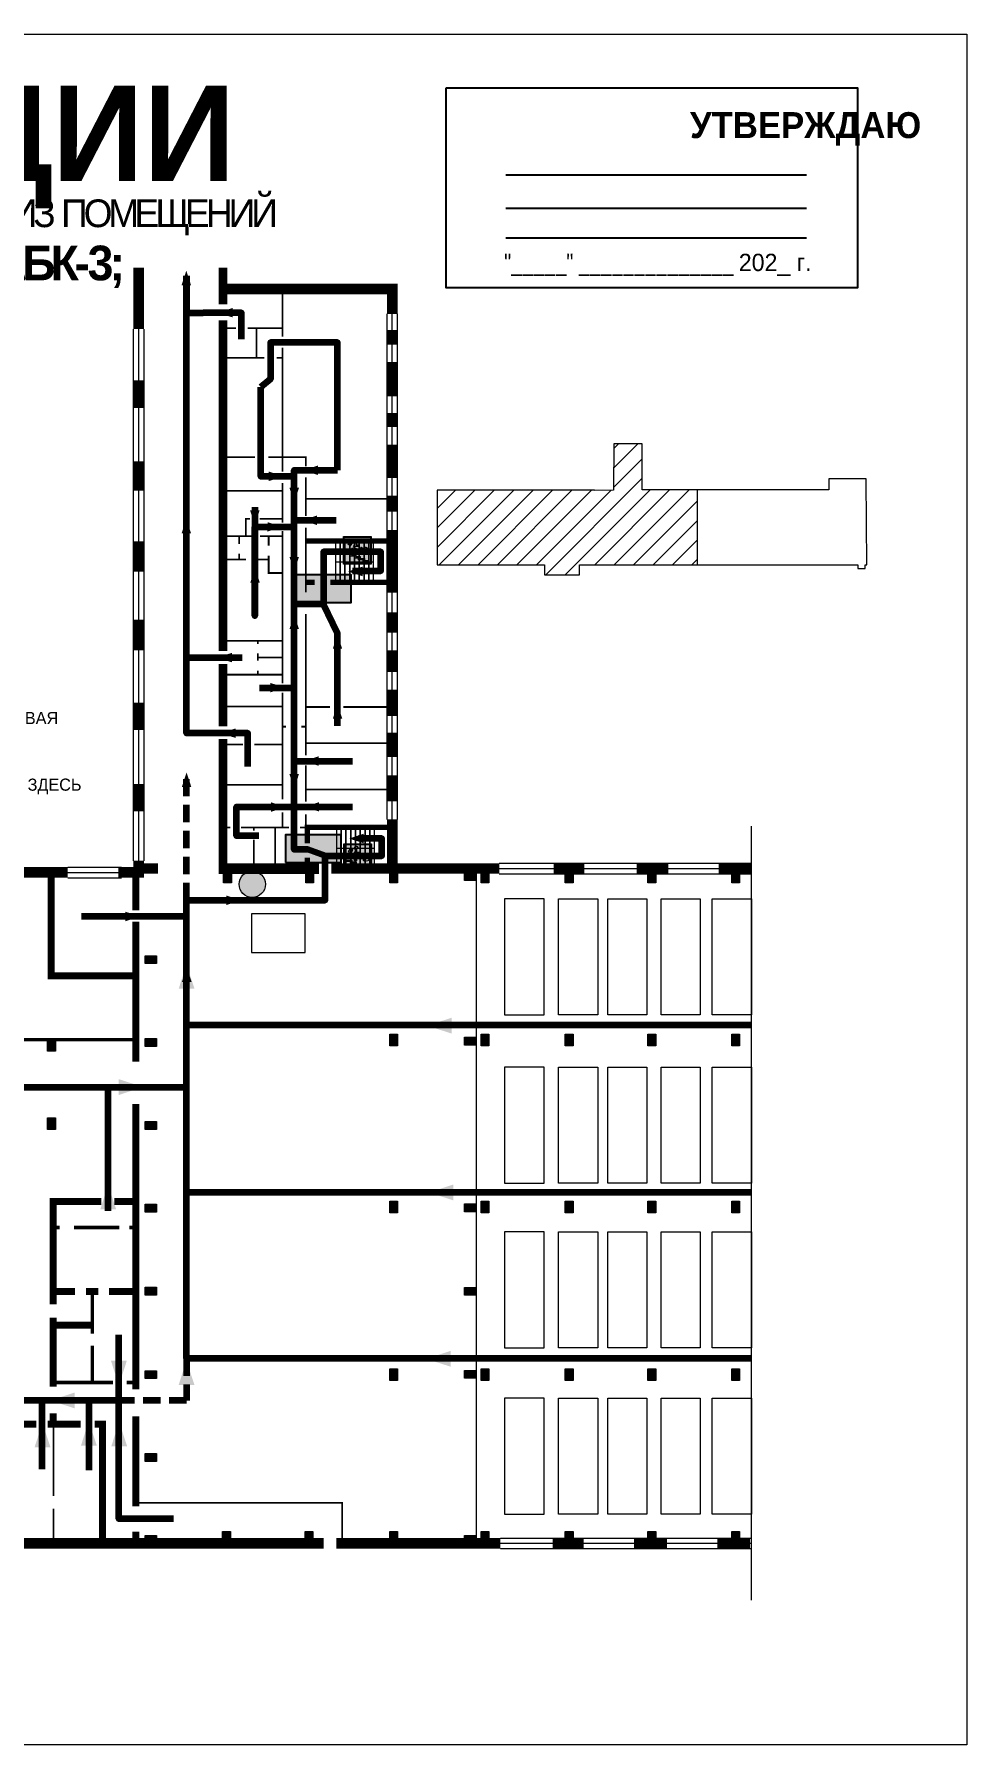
# Model space of a CAD drawing. Header units: millimetres. Extents: x 13810 to 67229, y 12374 to 21950.
# Drawn here: x 39146.8 to 39362.3, y 14154.1 to 14549.1 of the extents above; entities that cross this region are included whole.
import ezdxf

# ---------------------------------------------------------------- set-up
doc = ezdxf.new("R2010")
doc.units = ezdxf.units.MM
doc.linetypes.add('{ Wide Dash }', pattern=[12, 4, -2, 4, -2])
doc.layers.add('План_Штампы', color=7, linetype='Continuous')
doc.styles.add('обычный', font='arial.ttf')

# ---------------------------------------------------------------- blocks, each defined once
blk = doc.blocks.new('A$C7B4425F7')
at = {"true_color": 0xffffff}
blk.add_hatch(color=7, dxfattribs=at).paths.add_polyline_path([(0, 0), (-16, 0), (-16, -8), (0, -8)])
h = blk.add_hatch(color=126)
h.paths.add_polyline_path([(-0.2, -0.2), (-15.8, -0.2), (-15.8, -7.8), (-0.2, -7.8)])
h.paths.add_polyline_path([(-11.76, -2.03), (-11.76, -3.66), (-11.17, -3.66, -0.568275), (-11.17, -6.18), (-12.58, -6.18), (-12.58, -2.03)], flags=16)
h.paths.add_polyline_path([(-13.33, -4.12, -0.495768), (-13.59, -6.18), (-15.03, -6.18), (-15.03, -2.03), (-13.59, -2.03, -0.487973)], flags=16)
h.paths.add_polyline_path([(-10.25, -2.03), (-9.48, -2.03), (-9.48, -6.18), (-10.25, -6.18)], flags=16)
h.paths.add_polyline_path([(-13.84, -3.69), (-14.24, -3.69), (-14.24, -3.03), (-13.9, -3.03, -0.692621)], flags=0)
h.paths.add_polyline_path([(-9.15, -2.03), (-8.4, -2.03), (-8.04, -3.07), (-7.68, -2.03), (-6.93, -2.03), (-7.64, -4.1), (-6.93, -6.18), (-7.68, -6.18), (-8.04, -5.14), (-8.4, -6.18), (-9.15, -6.18), (-8.44, -4.1)], flags=16)
h.paths.add_polyline_path([(-11.76, -4.46), (-11.42, -4.46, -0.692621), (-11.36, -5.12), (-11.76, -5.12)], flags=0)
h.paths.add_polyline_path([(-13.9, -5.2), (-14.24, -5.2), (-14.24, -4.55), (-13.84, -4.55, -0.708038)], flags=0)
edge = h.paths.add_edge_path(flags=16)
edge.add_ellipse((-5.51, -4.08), major_axis=(0, 2.05), ratio=0.586184, start_angle=0, end_angle=360)
edge = h.paths.add_edge_path(flags=0)
edge.add_ellipse((-5.51, -4.08), major_axis=(0, 1.14), ratio=0.454828, start_angle=0, end_angle=360)
h.paths.add_polyline_path([(-4.13, -4.96, 0.377264), (-3.48, -4.52, 0.0555), (-3.16, -2.03), (-1.66, -2.03), (-1.66, -4.96), (-0.96, -4.96), (-0.96, -7.01), (-1.75, -7.01), (-1.75, -6.18), (-3.3, -6.18), (-3.3, -7.02), (-4.13, -7.02)], flags=16)
h.paths.add_polyline_path([(-2.73, -2.91), (-2.28, -2.91), (-2.28, -4.96), (-3.05, -4.96, 0.079136)], flags=0)
at = {"color": 126}
blk.add_lwpolyline([(-16, -8), (0, -8), (0, 0), (-16, 0)], close=True, dxfattribs=at)
blk = doc.blocks.new('вниз')
at = {"lineweight": 0, "true_color": 0xffffff}
h = blk.add_hatch(color=7, dxfattribs=at)
h.dxf.hatch_style = 1
h.paths.add_polyline_path([(40994.51, -4472.22), (40986.51, -4472.22), (40986.51, -4480.22), (40994.51, -4480.22)])
h.paths.add_polyline_path([(40994.31, -4472.42), (40994.31, -4480.01), (40986.71, -4480.01), (40986.71, -4472.42)], flags=16)
h.paths.add_polyline_path([(40988.43, -4473.53), (40989.43, -4473.53), (40990.19, -4473.96), (40990.19, -4474.6), (40991, -4474.6), (40991, -4475.06), (40989.73, -4475.06), (40989.73, -4474.46), (40989.3, -4475.18), (40990.17, -4475.7), (40990.17, -4477.11), (40989.63, -4477.11), (40989.63, -4476.01), (40988.94, -4475.59), (40988.94, -4476.46), (40988.94, -4476.46), (40987.47, -4476.46), (40987.26, -4476.46), (40987.26, -4475.92), (40988.4, -4475.92), (40988.4, -4475.2), (40989.1, -4473.99), (40988.66, -4473.99), (40988.24, -4474.7), (40987.86, -4474.47), (40988.41, -4473.56)], flags=0)
h.paths.add_polyline_path([(40990.55, -4473.29, -1), (40989.69, -4473.29, -1)], flags=0)
h.paths.add_polyline_path([(40988.85, -4476.89), (40988.85, -4477.43), (40990.1, -4477.43), (40990.1, -4477.99), (40991.34, -4477.99), (40991.34, -4478.54), (40992.59, -4478.54), (40992.59, -4479.09), (40993.83, -4479.09), (40993.83, -4479.52), (40992.17, -4479.52), (40992.17, -4478.97), (40990.91, -4478.97), (40990.91, -4478.41), (40989.68, -4478.41), (40989.68, -4477.86), (40988.43, -4477.86), (40988.43, -4477.31), (40987.6, -4477.31), (40987.18, -4477.31), (40987.18, -4476.89)], flags=0)
h.paths.add_polyline_path([(40991.61, -4475.33), (40993.12, -4476.2), (40992.9, -4475.27), (40993.48, -4475.6), (40993.83, -4476.88), (40992.56, -4477.22), (40991.97, -4476.88), (40992.9, -4476.61), (40991.38, -4475.74), (40991.58, -4475.39)], flags=0)
h.paths.add_polyline_path([(40990.19, -4473.96), (40989.43, -4473.53), (40988.43, -4473.53), (40988.41, -4473.56), (40987.86, -4474.47), (40988.24, -4474.7), (40988.66, -4473.99), (40989.1, -4473.99), (40988.4, -4475.2), (40988.4, -4475.92), (40987.26, -4475.92), (40987.26, -4476.46), (40987.47, -4476.46), (40988.94, -4476.46), (40988.94, -4476.27), (40988.94, -4475.59), (40989.63, -4476.01), (40989.63, -4477.11), (40990.17, -4477.11), (40990.17, -4475.7), (40989.3, -4475.18), (40989.73, -4474.46), (40989.73, -4475.06), (40991, -4475.06), (40991, -4474.6), (40990.19, -4474.6)], flags=0)
h.paths.add_polyline_path([(40990.55, -4473.29, 1), (40989.69, -4473.29, 1)], flags=0)
h.paths.add_polyline_path([(40991.61, -4475.33), (40991.58, -4475.39), (40991.38, -4475.74), (40992.9, -4476.61), (40991.97, -4476.88), (40992.56, -4477.22), (40993.83, -4476.88), (40993.48, -4475.6), (40992.9, -4475.27), (40993.12, -4476.2)], flags=0)
h.paths.add_polyline_path([(40990.1, -4477.43), (40988.85, -4477.43), (40988.85, -4476.89), (40987.18, -4476.89), (40987.18, -4477.31), (40987.6, -4477.31), (40988.43, -4477.31), (40988.43, -4477.86), (40989.68, -4477.86), (40989.68, -4478.41), (40990.91, -4478.41), (40990.91, -4478.97), (40992.17, -4478.97), (40992.17, -4479.52), (40993.83, -4479.52), (40993.83, -4479.09), (40992.59, -4479.09), (40992.59, -4478.54), (40991.34, -4478.54), (40991.34, -4477.99), (40990.1, -4477.99)], flags=0)
at = {"lineweight": 0}
h = blk.add_hatch(color=126, dxfattribs=at)
h.dxf.hatch_style = 1
h.paths.add_polyline_path([(40994.31, -4472.42), (40986.71, -4472.42), (40986.71, -4480.01), (40994.31, -4480.01)])
h.paths.add_polyline_path([(40988.43, -4473.53), (40989.43, -4473.53), (40990.19, -4473.96), (40990.19, -4474.6), (40991, -4474.6), (40991, -4475.06), (40989.73, -4475.06), (40989.73, -4474.46), (40989.3, -4475.18), (40990.17, -4475.7), (40990.17, -4477.11), (40989.63, -4477.11), (40989.63, -4476.01), (40988.94, -4475.59), (40988.94, -4476.46), (40988.94, -4476.46), (40987.47, -4476.46), (40987.26, -4476.46), (40987.26, -4475.92), (40988.4, -4475.92), (40988.4, -4475.2), (40989.1, -4473.99), (40988.66, -4473.99), (40988.24, -4474.7), (40987.86, -4474.47), (40988.41, -4473.56)], flags=16)
h.paths.add_polyline_path([(40990.55, -4473.29, -1), (40989.69, -4473.29, -1)], flags=16)
h.paths.add_polyline_path([(40988.85, -4476.89), (40988.85, -4477.43), (40990.1, -4477.43), (40990.1, -4477.99), (40991.34, -4477.99), (40991.34, -4478.54), (40992.59, -4478.54), (40992.59, -4479.09), (40993.83, -4479.09), (40993.83, -4479.52), (40992.17, -4479.52), (40992.17, -4478.97), (40990.91, -4478.97), (40990.91, -4478.41), (40989.68, -4478.41), (40989.68, -4477.86), (40988.43, -4477.86), (40988.43, -4477.31), (40987.6, -4477.31), (40987.18, -4477.31), (40987.18, -4476.89)], flags=16)
h.paths.add_polyline_path([(40991.61, -4475.33), (40993.12, -4476.2), (40992.9, -4475.27), (40993.48, -4475.6), (40993.83, -4476.88), (40992.56, -4477.22), (40991.97, -4476.88), (40992.9, -4476.61), (40991.38, -4475.74), (40991.58, -4475.39)], flags=16)
at = {"lineweight": 0, "true_color": 0xffffff}
h = blk.add_hatch(color=7, dxfattribs=at)
h.dxf.hatch_style = 1
h.paths.add_polyline_path([(40989.73, -4474.46), (40989.73, -4475.06), (40991, -4475.06), (40991, -4474.6), (40990.19, -4474.6), (40990.19, -4473.96), (40989.43, -4473.53), (40988.43, -4473.53), (40988.41, -4473.56), (40987.86, -4474.47), (40988.24, -4474.7), (40988.66, -4473.99), (40989.1, -4473.99), (40988.4, -4475.2), (40988.4, -4475.92), (40987.26, -4475.92), (40987.26, -4476.46), (40987.47, -4476.46), (40988.94, -4476.46), (40988.94, -4475.59), (40989.63, -4476.01), (40989.63, -4477.11), (40990.17, -4477.11), (40990.17, -4475.7), (40989.3, -4475.18)])
h.paths.add_polyline_path([(40989.69, -4473.29, 1), (40990.55, -4473.29, 1)])
h.paths.add_polyline_path([(40991.61, -4475.33), (40991.58, -4475.39), (40991.38, -4475.74), (40992.9, -4476.61), (40991.97, -4476.88), (40992.56, -4477.22), (40993.83, -4476.88), (40993.48, -4475.6), (40992.9, -4475.27), (40993.12, -4476.2)])
h.paths.add_polyline_path([(40990.1, -4477.43), (40988.85, -4477.43), (40988.85, -4476.89), (40987.18, -4476.89), (40987.18, -4477.31), (40987.6, -4477.31), (40988.43, -4477.31), (40988.43, -4477.86), (40989.68, -4477.86), (40989.68, -4478.41), (40990.91, -4478.41), (40990.91, -4478.97), (40992.17, -4478.97), (40992.17, -4479.52), (40993.83, -4479.52), (40993.83, -4479.09), (40992.59, -4479.09), (40992.59, -4478.54), (40991.34, -4478.54), (40991.34, -4477.99), (40990.1, -4477.99)])
at = {"color": 126, "lineweight": 0}
for points in [[(40986.51, -4472.22), (40994.51, -4472.22), (40994.51, -4480.22), (40986.51, -4480.22)], [(40986.71, -4472.42), (40994.31, -4472.42), (40994.31, -4480.01), (40986.71, -4480.01)]]:
    blk.add_lwpolyline(points, close=True, dxfattribs=at)
for points in [[(40987.6, -4477.31), (40987.18, -4477.31), (40987.18, -4476.89), (40988.85, -4476.89), (40988.85, -4477.43), (40990.1, -4477.43), (40990.1, -4477.99), (40991.34, -4477.99), (40991.34, -4478.54), (40992.59, -4478.54), (40992.59, -4479.09), (40993.83, -4479.09), (40993.83, -4479.52), (40992.17, -4479.52), (40992.17, -4478.97), (40990.91, -4478.97), (40990.91, -4478.41), (40989.68, -4478.41), (40989.68, -4477.86), (40988.43, -4477.86), (40988.43, -4477.31), (40987.6, -4477.31)], [(40987.47, -4476.46), (40987.26, -4476.46), (40987.26, -4475.92), (40988.4, -4475.92), (40988.4, -4475.2), (40989.1, -4473.99), (40988.66, -4473.99), (40988.24, -4474.7), (40987.86, -4474.47), (40988.41, -4473.56), (40988.43, -4473.53), (40989.43, -4473.53), (40990.19, -4473.96), (40990.19, -4474.6), (40991, -4474.6), (40991, -4475.06), (40989.73, -4475.06), (40989.73, -4474.46), (40989.3, -4475.18), (40990.17, -4475.7), (40990.17, -4477.11), (40989.63, -4477.11), (40989.63, -4476.01), (40988.94, -4475.59), (40988.94, -4476.46)], [(40987.47, -4476.46), (40988.94, -4476.46), (40988.94, -4476.27)], [(40991.58, -4475.39), (40991.38, -4475.74), (40992.9, -4476.61), (40991.97, -4476.88), (40992.56, -4477.22), (40993.83, -4476.88), (40993.48, -4475.6), (40992.9, -4475.27), (40993.12, -4476.2), (40991.61, -4475.33), (40991.58, -4475.39)]]:
    blk.add_lwpolyline(points, dxfattribs=at)
blk.add_circle((40990.12, -4473.29), 0.432, dxfattribs=at)
blk = doc.blocks.new('A$C7B8C2D5B')
at = {"lineweight": 0}
h = blk.add_hatch(color=5, dxfattribs=at)
h.dxf.hatch_style = 1
h.paths.add_polyline_path([(1.4, -3.02, 1), (-2.11, -3.02, 1)])
at = {"color": 5, "lineweight": 0}
blk.add_circle((-0.36, -3.02), 1.75, dxfattribs=at)

msp = doc.modelspace()

# ---------------------------------------------------------------- hatches: boundary and pattern name
at = {"lineweight": 0, "true_color": 0x000000}
h = msp.add_hatch(dxfattribs=at)
h.set_pattern_fill('ANSI31', color=18)
h.set_pattern_definition([(45, (26296.726, 3382.2076), (-2.24506403, 2.24506403), [])])
h.paths.add_polyline_path([(39299.95, 14443.83), (39287.29, 14443.83), (39287.29, 14454.47), (39283.39, 14454.47), (39280.74, 14454.47), (39280.67, 14443.73), (39276.26, 14443.69), (39276.21, 14443.73), (39268.57, 14443.73), (39239.9, 14443.73), (39239.9, 14426.53), (39264.7, 14426.53), (39264.7, 14424.23), (39272.75, 14424.23), (39272.75, 14426.53), (39299.95, 14426.53)])
at = {"lineweight": 0}
h = msp.add_hatch(color=256, dxfattribs=at)
h.dxf.hatch_style = 1
h.paths.add_polyline_path([(39190.54, 14353.08), (39192.36, 14353.08), (39192.36, 14355.76), (39190.54, 14355.76)])
h = msp.add_hatch(color=256, dxfattribs=at)
h.dxf.hatch_style = 1
h.paths.add_polyline_path([(39209.54, 14353.08), (39211.36, 14353.08), (39211.36, 14355.76), (39209.54, 14355.76)])
h = msp.add_hatch(color=256, dxfattribs=at)
h.dxf.hatch_style = 1
h.paths.add_polyline_path([(39228.95, 14353.08), (39230.77, 14353.08), (39230.77, 14355.76), (39228.95, 14355.76)])
h = msp.add_hatch(color=256, dxfattribs=at)
h.dxf.hatch_style = 1
h.paths.add_polyline_path([(39246.2, 14355.46), (39246.2, 14353.64), (39248.87, 14353.64), (39248.87, 14355.46)])
h = msp.add_hatch(color=256, dxfattribs=at)
h.dxf.hatch_style = 1
h.paths.add_polyline_path([(39250.03, 14353.08), (39251.85, 14353.08), (39251.85, 14355.76), (39250.03, 14355.76)])
h = msp.add_hatch(color=256, dxfattribs=at)
h.dxf.hatch_style = 1
h.paths.add_polyline_path([(39269.47, 14353.08), (39271.29, 14353.08), (39271.29, 14355.76), (39269.47, 14355.76)])
h = msp.add_hatch(color=256, dxfattribs=at)
h.dxf.hatch_style = 1
h.paths.add_polyline_path([(39288.58, 14353.08), (39290.4, 14353.08), (39290.4, 14355.76), (39288.58, 14355.76)])
h = msp.add_hatch(color=256, dxfattribs=at)
h.dxf.hatch_style = 1
h.paths.add_polyline_path([(39307.94, 14353.08), (39309.76, 14353.08), (39309.76, 14355.76), (39307.94, 14355.76)])
h = msp.add_hatch(color=256, dxfattribs=at)
h.dxf.hatch_style = 1
h.paths.add_polyline_path([(39172.42, 14336.26), (39172.42, 14334.44), (39175.09, 14334.44), (39175.09, 14336.26)])
h = msp.add_hatch(color=256, dxfattribs=at)
h.dxf.hatch_style = 1
h.paths.add_polyline_path([(39149.86, 14314.22), (39151.68, 14314.22), (39151.68, 14316.9), (39149.86, 14316.9)])
h = msp.add_hatch(color=256, dxfattribs=at)
h.dxf.hatch_style = 1
h.paths.add_polyline_path([(39172.42, 14317.11), (39172.42, 14315.29), (39175.09, 14315.29), (39175.09, 14317.11)])
h = msp.add_hatch(color=256, dxfattribs=at)
h.dxf.hatch_style = 1
h.paths.add_polyline_path([(39172.42, 14317.11), (39172.42, 14315.29), (39175.09, 14315.29), (39175.09, 14317.11)])
h = msp.add_hatch(color=256, dxfattribs=at)
h.dxf.hatch_style = 1
h.paths.add_polyline_path([(39228.95, 14315.47), (39230.77, 14315.47), (39230.77, 14318.15), (39228.95, 14318.15)])
h = msp.add_hatch(color=256, dxfattribs=at)
h.dxf.hatch_style = 1
h.paths.add_polyline_path([(39246.2, 14317.42), (39246.2, 14315.6), (39248.87, 14315.6), (39248.87, 14317.42)])
h = msp.add_hatch(color=256, dxfattribs=at)
h.dxf.hatch_style = 1
h.paths.add_polyline_path([(39250.03, 14315.47), (39251.85, 14315.47), (39251.85, 14318.15), (39250.03, 14318.15)])
h = msp.add_hatch(color=256, dxfattribs=at)
h.dxf.hatch_style = 1
h.paths.add_polyline_path([(39269.47, 14315.48), (39271.29, 14315.48), (39271.29, 14318.15), (39269.47, 14318.15)])
h = msp.add_hatch(color=256, dxfattribs=at)
h.dxf.hatch_style = 1
h.paths.add_polyline_path([(39288.58, 14315.48), (39290.4, 14315.48), (39290.4, 14318.15), (39288.58, 14318.15)])
h = msp.add_hatch(color=256, dxfattribs=at)
h.dxf.hatch_style = 1
h.paths.add_polyline_path([(39307.94, 14315.48), (39309.76, 14315.48), (39309.76, 14318.15), (39307.94, 14318.15)])
h = msp.add_hatch(color=256, dxfattribs=at)
h.dxf.hatch_style = 1
h.paths.add_polyline_path([(39149.86, 14296.15), (39151.68, 14296.15), (39151.68, 14298.82), (39149.86, 14298.82)])
h = msp.add_hatch(color=256, dxfattribs=at)
h.dxf.hatch_style = 1
h.paths.add_polyline_path([(39172.42, 14297.95), (39172.42, 14296.13), (39175.09, 14296.13), (39175.09, 14297.95)])
h = msp.add_hatch(color=256, dxfattribs=at)
h.dxf.hatch_style = 1
h.paths.add_polyline_path([(39228.95, 14276.92), (39230.77, 14276.92), (39230.77, 14279.6), (39228.95, 14279.6)])
h = msp.add_hatch(color=256, dxfattribs=at)
h.dxf.hatch_style = 1
h.paths.add_polyline_path([(39250.03, 14276.92), (39251.85, 14276.92), (39251.85, 14279.6), (39250.03, 14279.6)])
h = msp.add_hatch(color=256, dxfattribs=at)
h.dxf.hatch_style = 1
h.paths.add_polyline_path([(39269.47, 14276.92), (39271.29, 14276.92), (39271.29, 14279.6), (39269.47, 14279.6)])
h = msp.add_hatch(color=256, dxfattribs=at)
h.dxf.hatch_style = 1
h.paths.add_polyline_path([(39288.58, 14276.92), (39290.4, 14276.92), (39290.4, 14279.6), (39288.58, 14279.6)])
h = msp.add_hatch(color=256, dxfattribs=at)
h.dxf.hatch_style = 1
h.paths.add_polyline_path([(39307.94, 14276.92), (39309.76, 14276.92), (39309.76, 14279.6), (39307.94, 14279.6)])
h = msp.add_hatch(color=256, dxfattribs=at)
h.dxf.hatch_style = 1
h.paths.add_polyline_path([(39172.42, 14278.87), (39172.42, 14277.05), (39175.09, 14277.05), (39175.09, 14278.87)])
h = msp.add_hatch(color=256, dxfattribs=at)
h.dxf.hatch_style = 1
h.paths.add_polyline_path([(39246.2, 14278.96), (39246.2, 14277.14), (39248.87, 14277.14), (39248.87, 14278.96)])
h = msp.add_hatch(color=256, dxfattribs=at)
h.dxf.hatch_style = 1
h.paths.add_polyline_path([(39172.42, 14259.71), (39172.42, 14257.89), (39175.09, 14257.89), (39175.09, 14259.71)])
h = msp.add_hatch(color=256, dxfattribs=at)
h.dxf.hatch_style = 1
h.paths.add_polyline_path([(39246.2, 14259.67), (39246.2, 14257.85), (39248.87, 14257.85), (39248.87, 14259.67)])
h = msp.add_hatch(color=256, dxfattribs=at)
h.dxf.hatch_style = 1
h.paths.add_polyline_path([(39172.42, 14240.43), (39172.42, 14238.61), (39175.09, 14238.61), (39175.09, 14240.43)])
h = msp.add_hatch(color=256, dxfattribs=at)
h.dxf.hatch_style = 1
h.paths.add_polyline_path([(39228.95, 14238.16), (39230.77, 14238.16), (39230.77, 14240.83), (39228.95, 14240.83)])
h = msp.add_hatch(color=256, dxfattribs=at)
h.dxf.hatch_style = 1
h.paths.add_polyline_path([(39246.2, 14240.52), (39246.2, 14238.7), (39248.87, 14238.7), (39248.87, 14240.52)])
h = msp.add_hatch(color=256, dxfattribs=at)
h.dxf.hatch_style = 1
h.paths.add_polyline_path([(39250.03, 14238.16), (39251.85, 14238.16), (39251.85, 14240.83), (39250.03, 14240.83)])
h = msp.add_hatch(color=256, dxfattribs=at)
h.dxf.hatch_style = 1
h.paths.add_polyline_path([(39269.47, 14238.16), (39271.29, 14238.16), (39271.29, 14240.84), (39269.47, 14240.84)])
h = msp.add_hatch(color=256, dxfattribs=at)
h.dxf.hatch_style = 1
h.paths.add_polyline_path([(39288.58, 14238.16), (39290.4, 14238.16), (39290.4, 14240.84), (39288.58, 14240.84)])
h = msp.add_hatch(color=256, dxfattribs=at)
h.dxf.hatch_style = 1
h.paths.add_polyline_path([(39307.94, 14238.16), (39309.76, 14238.16), (39309.76, 14240.84), (39307.94, 14240.84)])
h = msp.add_hatch(color=256, dxfattribs=at)
h.dxf.hatch_style = 1
h.paths.add_polyline_path([(39172.42, 14221.28), (39172.42, 14219.46), (39175.09, 14219.46), (39175.09, 14221.28)])
h = msp.add_hatch(color=256, dxfattribs=at)
h.dxf.hatch_style = 1
h.paths.add_polyline_path([(39172.42, 14202.41), (39172.42, 14200.59), (39175.09, 14200.59), (39175.09, 14202.41)])
h = msp.add_hatch(color=256, dxfattribs=at)
h.dxf.hatch_style = 1
h.paths.add_polyline_path([(39190.33, 14200.59), (39192.15, 14200.59), (39192.15, 14203.27), (39190.33, 14203.27)])
h = msp.add_hatch(color=256, dxfattribs=at)
h.dxf.hatch_style = 1
h.paths.add_polyline_path([(39209.37, 14200.59), (39211.19, 14200.59), (39211.19, 14203.27), (39209.37, 14203.27)])
h = msp.add_hatch(color=256, dxfattribs=at)
h.dxf.hatch_style = 1
h.paths.add_polyline_path([(39228.95, 14200.59), (39230.77, 14200.59), (39230.77, 14203.27), (39228.95, 14203.27)])
h = msp.add_hatch(color=256, dxfattribs=at)
h.dxf.hatch_style = 1
h.paths.add_polyline_path([(39246.2, 14202.41), (39246.2, 14200.59), (39248.87, 14200.59), (39248.87, 14202.41)])
h = msp.add_hatch(color=256, dxfattribs=at)
h.dxf.hatch_style = 1
h.paths.add_polyline_path([(39250.03, 14200.59), (39251.85, 14200.59), (39251.85, 14203.27), (39250.03, 14203.27)])
h = msp.add_hatch(color=256, dxfattribs=at)
h.dxf.hatch_style = 1
h.paths.add_polyline_path([(39269.47, 14200.59), (39271.29, 14200.59), (39271.29, 14203.27), (39269.47, 14203.27)])
h = msp.add_hatch(color=256, dxfattribs=at)
h.dxf.hatch_style = 1
h.paths.add_polyline_path([(39288.58, 14200.59), (39290.4, 14200.59), (39290.4, 14203.27), (39288.58, 14203.27)])
h = msp.add_hatch(color=256, dxfattribs=at)
h.dxf.hatch_style = 1
h.paths.add_polyline_path([(39307.94, 14200.59), (39309.76, 14200.59), (39309.76, 14203.27), (39307.94, 14203.27)])

# ---------------------------------------------------------------- linework, layer by layer
at = {"color": 126, "lineweight": 0, "true_color": 0x008754}
msp.add_lwpolyline([(38762.27, 14549.05), (39362.27, 14549.05), (39362.27, 14154.05), (38762.27, 14154.05)], close=True, dxfattribs=at)
msp.add_lwpolyline([(38762.27, 14549.05), (39362.27, 14549.05), (39362.27, 14154.05), (38762.27, 14154.05)], close=True, dxfattribs=at)
msp.add_lwpolyline([(38762.27, 14549.05), (39362.27, 14549.05), (39362.27, 14154.05), (38762.27, 14154.05)], close=True, dxfattribs=at)
msp.add_lwpolyline([(38762.27, 14549.05), (39362.27, 14549.05), (39362.27, 14154.05), (38762.27, 14154.05)], close=True, dxfattribs=at)
msp.add_lwpolyline([(39241.98, 14536.66), (39336.99, 14536.66), (39336.99, 14490.46), (39241.98, 14490.46)], close=True)
for points in [[(39255.73, 14516.61), (39325.26, 14516.61)], [(39255.73, 14508.85), (39325.26, 14508.85)], [(39255.73, 14502.06), (39325.26, 14502.06)]]:
    msp.add_lwpolyline(points)
at = {"lineweight": 0}
for points, const_width in [([(39170.95, 14480.97), (39170.95, 14495.15)], 2.43), ([(39190.41, 14495.15), (39190.41, 14486.65)], 2.02), ([(39229.53, 14484.47), (39229.53, 14490.23), (39190.41, 14490.23)], 2.43), ([(39204.15, 14479.19), (39204.15, 14490.23)], 0.405), ([(39190.41, 14482.95), (39190.41, 14406.65)], 2.02), ([(39193.41, 14481.2), (39190.41, 14481.2)], 0.405), ([(39196.13, 14481.2), (39204.15, 14481.2)], 0.405), ([(39198.14, 14474.34), (39198.14, 14481.2)], 0.405), ([(39229.53, 14477.34), (39229.53, 14480.78)], 2.43), ([(39204.15, 14448.05), (39204.15, 14476.7)], 0.405), ([(39199.97, 14474.34), (39190.41, 14474.34)], 0.405), ([(39204.15, 14474.34), (39202.81, 14474.34)], 0.405), ([(39229.53, 14465.4), (39229.53, 14473.39)], 2.43), ([(39170.95, 14462.71), (39170.95, 14469.15)], 2.43), ([(39229.53, 14458.36), (39229.53, 14461.62)], 2.43), ([(39229.53, 14446.55), (39229.53, 14454.29)], 2.43), ([(39170.95, 14443.63), (39170.95, 14450.42)], 2.43), ([(39197.78, 14451.36), (39190.41, 14451.36)], 0.405), ([(39209.56, 14449.29), (39209.56, 14451.36), (39200.92, 14451.36)], 0.405), ([(39204.15, 14436.26), (39204.15, 14445.43)], 0.405), ([(39209.56, 14437.82), (39209.56, 14446.75)], 0.405), ([(39204.15, 14443.59), (39190.41, 14443.59)], 0.405), ([(39209.56, 14441.78), (39229.53, 14441.78)], 0.405), ([(39229.53, 14438.82), (39229.53, 14442.52)], 2.43), ([(39195.71, 14433.13), (39195.71, 14437.15), (39196.66, 14437.15)], 0.405), ([(39198.85, 14437.15), (39204.15, 14437.15)], 0.405), ([(39196.96, 14433.13), (39190.41, 14433.13)], 0.405), ([(39194.18, 14431.36), (39194.18, 14433.13)], 0.405), ([(39198.97, 14433.13), (39204.15, 14433.13)], 0.405), ([(39200.97, 14430.94), (39200.97, 14433.13)], 0.405), ([(39204.15, 14399.16), (39204.15, 14434.35)], 0.405), ([(39209.56, 14420.18), (39209.56, 14435.14)], 0.405), ([(39229.53, 14420.06), (39229.53, 14434.58)], 2.43), ([(39170.95, 14424.96), (39170.95, 14431.92)], 2.43), ([(39209.56, 14432.06), (39229.53, 14432.06)], 1.22), ([(39195.71, 14427.74), (39190.41, 14427.74)], 0.405), ([(39194.18, 14427.74), (39194.18, 14429.11)], 0.405), ([(39200.97, 14427.74), (39198.31, 14427.74)], 0.405), ([(39204.15, 14424.64), (39200.97, 14424.64), (39200.97, 14428.68)], 0.405), ([(39209.56, 14422.49), (39211.63, 14422.49)], 1.22), ([(39215.24, 14422.49), (39229.53, 14422.49)], 1.22), ([(39170.95, 14406.79), (39170.95, 14413.83)], 2.43), ([(39209.56, 14382.57), (39209.56, 14415.16)], 0.405), ([(39229.53, 14410.83), (39229.53, 14415.55)], 2.43), ([(39190.41, 14408.97), (39204.15, 14408.97)], 0.405), ([(39198.49, 14408.97), (39198.49, 14408.26)], 0.405), ([(39198.49, 14406.08), (39198.49, 14404.36)], 0.405), ([(39229.53, 14401.8), (39229.53, 14406.79)], 2.43), ([(39190.41, 14403.59), (39190.41, 14389.24)], 2.02), ([(39198.49, 14405.13), (39204.15, 14405.13)], 0.405), ([(39198.49, 14402.12), (39198.49, 14401.17)], 0.405), ([(39204.15, 14401.17), (39190.41, 14401.17)], 0.405), ([(39229.53, 14391.58), (39229.53, 14397.68)], 2.43), ([(39170.95, 14388.4), (39170.95, 14394.67)], 2.43), ([(39204.15, 14393.82), (39190.41, 14393.82)], 0.405), ([(39204.15, 14372.34), (39204.15, 14397.03)], 0.405), ([(39209.56, 14393.7), (39215.11, 14393.7)], 0.405), ([(39218.18, 14393.7), (39229.53, 14393.7)], 0.405), ([(39212.62, 14356.15), (39190.41, 14356.15), (39190.41, 14386.33)], 2.02), ([(39204.15, 14389.16), (39204.94, 14389.16)], 0.405), ([(39208.54, 14389.16), (39209.56, 14389.16)], 0.405), ([(39229.53, 14382.17), (39229.53, 14387.76)], 2.43), ([(39195.06, 14385.02), (39190.41, 14385.02)], 0.405), ([(39204.15, 14385.02), (39197.66, 14385.02)], 0.405), ([(39209.56, 14385.37), (39229.53, 14385.37)], 0.405), ([(39209.56, 14371.81), (39209.56, 14380.25)], 0.405), ([(39229.53, 14371.95), (39229.53, 14377.88)], 2.43), ([(39170.95, 14369.59), (39170.95, 14375.93)], 2.43), ([(39204.15, 14375.72), (39190.41, 14375.72)], 0.405), ([(39209.56, 14374.64), (39229.53, 14374.64)], 0.405), ([(39204.15, 14365.85), (39204.15, 14369.37)], 0.405), ([(39208.17, 14365.85), (39209.56, 14365.85), (39209.56, 14368.92)], 0.405), ([(39209.87, 14362.21), (39209.87, 14365.91), (39229.53, 14365.91)], 1.22), ([(39229.53, 14367.74), (39229.53, 14356.39)], 2.43), ([(39192.12, 14365.85), (39190.41, 14365.85)], 0.405), ([(39205.63, 14365.85), (39194.6, 14365.85)], 0.405), ([(39197.55, 14365.85), (39197.55, 14365.17)], 0.405), ([(39197.55, 14363.1), (39197.55, 14356.15)], 0.405), ([(39202.45, 14365.85), (39202.45, 14356.15)], 0.405), ([(39166.23, 14355.5), (39170.95, 14355.5), (39170.95, 14358.18)], 2.43), ([(39209.87, 14356.15), (39209.87, 14358.91)], 1.22), ([(38975.37, 14355.5), (39154.56, 14355.5)], 2.43), ([(39170.31, 14331.63), (39150.74, 14331.63), (39150.74, 14355.5)], 1.62), ([(39170.31, 14346.73), (39170.31, 14355.5)], 1.62), ([(39170.95, 14356.39), (39175.41, 14356.39)], 2.43), ([(39212.62, 14356.39), (39190.41, 14356.39)], 2.43), ([(39215.45, 14356.39), (39254.26, 14356.39)], 2.43), ([(39266.78, 14356.39), (39273.89, 14356.39)], 2.43), ([(39285.98, 14356.39), (39293.27, 14356.39)], 2.43), ([(39304.93, 14356.39), (39312.48, 14356.39)], 2.43), ([(39170.31, 14344.12), (39170.31, 14311.82)], 1.62), ([(39170.31, 14316.86), (38946.21, 14316.86)], 0.81), ([(39170.31, 14302.03), (39170.31, 14236.15)], 1.62), ([(39151.16, 14255.74), (39151.16, 14279.51), (39162.33, 14279.51)], 1.62), ([(39165.34, 14279.51), (39170.31, 14279.51)], 1.62), ([(39152.65, 14273.49), (39151.16, 14273.49)], 0.81), ([(39166.44, 14273.49), (39155.96, 14273.49)], 0.81), ([(39170.31, 14273.49), (39168.76, 14273.49)], 0.81), ([(39156.19, 14258.69), (39151.16, 14258.69)], 1.62), ([(39161.58, 14258.69), (39158.8, 14258.69)], 1.62), ([(39160.24, 14249.02), (39160.24, 14258.69)], 0.81), ([(39164.07, 14258.69), (39170.31, 14258.69)], 1.62), ([(39151.16, 14236.76), (39151.16, 14252.68)], 1.62), ([(39151.16, 14250.93), (39160.24, 14250.93)], 1.62), ([(39160.24, 14246.24), (39160.24, 14237.71)], 0.81), ([(39165.04, 14237.71), (39151.16, 14237.71)], 0.81), ([(39168.17, 14237.71), (39170.31, 14237.71)], 0.81), ([(39147.26, 14228.06), (39131.81, 14228.06), (39131.81, 14200.59)], 1.62), ([(39157.53, 14228.06), (39149.94, 14228.06)], 1.62), ([(39151.16, 14230.58), (39151.16, 14228.06)], 1.62), ([(39151.24, 14228.06), (39151.24, 14211.51)], 0.405), ([(39162.61, 14200.59), (39162.61, 14228.06), (39160.76, 14228.06)], 1.62), ([(39170.31, 14229.92), (39170.31, 14209.1)], 1.62), ([(39151.24, 14208.56), (39151.24, 14200.59)], 0.405), ([(39217.93, 14200.59), (39217.93, 14209.93), (39170.31, 14209.93)], 0.405), ([(38948.68, 14200.59), (39213.68, 14200.59)], 2.43), ([(39170.31, 14203.28), (39170.31, 14200.59)], 1.62), ([(39216.6, 14200.59), (39254.53, 14200.59)], 2.43), ([(39266.59, 14200.59), (39273.78, 14200.59)], 2.43), ([(39285.39, 14200.59), (39293, 14200.59)], 2.43), ([(39304.61, 14200.59), (39312.21, 14200.59)], 2.43)]:
    msp.add_lwpolyline(points, dxfattribs=dict(at, const_width=const_width))
at = {"color": 126, "lineweight": 100, "true_color": 0x008754}
for points in [[(39181.99, 14493.24), (39181.99, 14484.74), (39185.87, 14484.74)], [(39196.19, 14379.99), (39196.19, 14387.64), (39181.99, 14387.64), (39181.99, 14493.24)], [(39194.71, 14478.66), (39194.71, 14484.74), (39185.87, 14484.74)], [(39216.88, 14468.17), (39216.88, 14477.87), (39201.4, 14477.87), (39201.4, 14469.37), (39199.14, 14467.57)], [(39214.02, 14359.35), (39210, 14360.8), (39206.87, 14360.8), (39206.87, 14446.96), (39199.14, 14446.96), (39199.14, 14467.57)], [(39216.88, 14448.36), (39216.88, 14468.17)], [(39206.87, 14446.96), (39206.87, 14448.36), (39216.88, 14448.36)], [(39197.8, 14439.81), (39197.8, 14414.76), (39197.8, 14435.28), (39206.87, 14435.28)], [(39206.87, 14436.82), (39216.54, 14436.82)], [(39220.3, 14425.13), (39226.88, 14425.13), (39226.88, 14429.56), (39213.63, 14429.56), (39213.63, 14417.44), (39206.87, 14417.44)], [(39216.87, 14389.36), (39216.87, 14410.78), (39213.63, 14417.44)], [(39181.99, 14405.08), (39181.99, 14412.84)], [(39194.84, 14405.08), (39181.99, 14405.08)], [(39198.83, 14398.13), (39206.87, 14398.13)], [(39206.87, 14381.19), (39220.37, 14381.19)], [(39198.67, 14363.97), (39193.54, 14363.97), (39193.54, 14370.63), (39206.87, 14370.63)], [(39206.87, 14370.63), (39220.37, 14370.63)], [(39181.99, 14349.09), (39214.02, 14349.09), (39214.02, 14359.35), (39227.12, 14359.35), (39227.12, 14363.33), (39221.72, 14363.33)], [(39127.68, 14305.93), (39181.99, 14305.93), (39181.99, 14349.09)], [(39181.99, 14345.34), (39157.76, 14345.34)], [(39312.49, 14320.24), (39181.99, 14320.24)], [(39163.86, 14277.37), (39163.86, 14305.93), (39163.86, 14305.93)], [(39312.49, 14281.6), (39181.99, 14281.6), (39181.99, 14305.93)], [(39312.48, 14243.26), (39181.99, 14243.26), (39181.99, 14281.6)], [(39179.01, 14206.25), (39166.38, 14206.25), (39166.38, 14233.55), (39166.38, 14248.71)], [(39166.38, 14233.55), (39127.68, 14233.55)], [(39148.55, 14233.55), (39148.55, 14217.71)], [(39159.4, 14233.55), (39159.4, 14217.46)]]:
    msp.add_lwpolyline(points, dxfattribs=at)
at = {"lineweight": 0}
for points in [[(39169.73, 14358.18), (39169.73, 14480.97)], [(39170.95, 14358.18), (39170.95, 14480.97)], [(39172.17, 14358.18), (39172.17, 14480.97)], [(39228.32, 14367.74), (39228.32, 14484.47)], [(39229.53, 14367.74), (39229.53, 14484.47)], [(39230.75, 14367.74), (39230.75, 14484.47)], [(39299.95, 14443.83), (39299.95, 14426.53)], [(39216.39, 14431.95), (39216.39, 14422.49)], [(39217.49, 14422.49), (39217.49, 14431.95)], [(39217.49, 14431.95), (39217.49, 14422.49)], [(39218.6, 14422.49), (39218.6, 14431.95)], [(39218.6, 14431.95), (39218.6, 14422.49)], [(39219.7, 14422.49), (39219.7, 14431.95)], [(39219.7, 14431.95), (39219.7, 14422.49)], [(39220.8, 14422.49), (39220.8, 14431.95)], [(39220.8, 14431.95), (39220.8, 14422.49)], [(39221.91, 14422.49), (39221.91, 14431.95)], [(39221.91, 14431.95), (39221.91, 14422.49)], [(39223.01, 14422.49), (39223.01, 14431.95)], [(39223.01, 14431.95), (39223.01, 14422.49)], [(39224.11, 14422.49), (39224.11, 14431.95)], [(39224.11, 14431.95), (39224.11, 14422.49)], [(39225.22, 14422.49), (39225.22, 14431.95)], [(39216.39, 14427.18), (39225.22, 14427.18)], [(39312.48, 14366.2), (39312.48, 14187.45)], [(39216.62, 14365.85), (39216.62, 14356.39)], [(39217.73, 14356.39), (39217.73, 14365.85)], [(39217.73, 14365.85), (39217.73, 14356.39)], [(39218.83, 14356.39), (39218.83, 14365.85)], [(39218.83, 14365.85), (39218.83, 14356.39)], [(39219.93, 14356.39), (39219.93, 14365.85)], [(39219.93, 14365.85), (39219.93, 14356.39)], [(39221.04, 14356.39), (39221.04, 14365.85)], [(39221.04, 14365.85), (39221.04, 14356.39)], [(39222.14, 14356.39), (39222.14, 14365.85)], [(39222.14, 14365.85), (39222.14, 14356.39)], [(39223.24, 14356.39), (39223.24, 14365.85)], [(39223.24, 14365.85), (39223.24, 14356.39)], [(39224.35, 14356.39), (39224.35, 14365.85)], [(39224.35, 14365.85), (39224.35, 14356.39)], [(39225.45, 14356.39), (39225.45, 14365.85)], [(39216.62, 14361.08), (39225.45, 14361.08)], [(39154.56, 14356.71), (39166.96, 14356.71)], [(39154.56, 14355.5), (39166.96, 14355.5)], [(39190.54, 14353.08), (39190.54, 14355.76), (39192.36, 14355.76), (39192.36, 14353.08), (39190.54, 14353.08)], [(39209.54, 14353.08), (39209.54, 14355.76), (39211.36, 14355.76), (39211.36, 14353.08), (39209.54, 14353.08)], [(39228.95, 14353.08), (39228.95, 14355.76), (39230.77, 14355.76), (39230.77, 14353.08), (39228.95, 14353.08)], [(39246.2, 14355.46), (39248.87, 14355.46), (39248.87, 14353.64), (39246.2, 14353.64), (39246.2, 14355.46)], [(39248.88, 14356.39), (39248.88, 14200.59)], [(39250.03, 14353.08), (39250.03, 14355.76), (39251.85, 14355.76), (39251.85, 14353.08), (39250.03, 14353.08)], [(39254.26, 14357.6), (39312.48, 14357.6)], [(39254.26, 14356.39), (39312.48, 14356.39)], [(39254.26, 14355.17), (39312.48, 14355.17)], [(39269.47, 14353.08), (39269.47, 14355.76), (39271.29, 14355.76), (39271.29, 14353.08), (39269.47, 14353.08)], [(39288.58, 14353.08), (39288.58, 14355.76), (39290.4, 14355.76), (39290.4, 14353.08), (39288.58, 14353.08)], [(39307.94, 14353.08), (39307.94, 14355.76), (39309.76, 14355.76), (39309.76, 14353.08), (39307.94, 14353.08)], [(39154.56, 14354.28), (39166.96, 14354.28)], [(39255.47, 14322.61), (39264.59, 14322.61), (39264.59, 14349.37), (39255.47, 14349.37), (39255.47, 14322.61)], [(39267.91, 14322.61), (39267.91, 14349.37), (39277.05, 14349.37), (39277.05, 14322.61), (39267.91, 14322.61)], [(39279.33, 14322.61), (39279.33, 14349.37), (39288.37, 14349.37), (39288.37, 14322.61), (39279.33, 14322.61)], [(39291.64, 14322.61), (39291.64, 14349.37), (39300.68, 14349.37), (39300.68, 14322.61), (39291.64, 14322.61)], [(39303.46, 14322.61), (39303.46, 14349.37), (39312.49, 14349.37), (39312.49, 14322.61), (39303.46, 14322.61)], [(39197.03, 14336.99), (39209.39, 14336.99), (39209.39, 14345.9), (39197.03, 14345.9), (39197.03, 14336.99)], [(39172.42, 14336.26), (39175.09, 14336.26), (39175.09, 14334.44), (39172.42, 14334.44), (39172.42, 14336.26)], [(39149.86, 14314.22), (39149.86, 14316.9), (39151.68, 14316.9), (39151.68, 14314.22), (39149.86, 14314.22)], [(39172.42, 14317.11), (39175.09, 14317.11), (39175.09, 14315.29), (39172.42, 14315.29), (39172.42, 14317.11)], [(39172.42, 14317.11), (39175.09, 14317.11), (39175.09, 14315.29), (39172.42, 14315.29), (39172.42, 14317.11)], [(39228.95, 14315.47), (39228.95, 14318.15), (39230.77, 14318.15), (39230.77, 14315.47), (39228.95, 14315.47)], [(39246.2, 14317.42), (39248.87, 14317.42), (39248.87, 14315.6), (39246.2, 14315.6), (39246.2, 14317.42)], [(39250.03, 14315.47), (39250.03, 14318.15), (39251.85, 14318.15), (39251.85, 14315.47), (39250.03, 14315.47)], [(39269.47, 14315.48), (39269.47, 14318.15), (39271.29, 14318.15), (39271.29, 14315.48), (39269.47, 14315.48)], [(39288.58, 14315.48), (39288.58, 14318.15), (39290.4, 14318.15), (39290.4, 14315.48), (39288.58, 14315.48)], [(39307.94, 14315.48), (39307.94, 14318.15), (39309.76, 14318.15), (39309.76, 14315.48), (39307.94, 14315.48)], [(39255.47, 14283.77), (39264.59, 14283.77), (39264.59, 14310.53), (39255.47, 14310.53), (39255.47, 14283.77)], [(39267.91, 14283.77), (39267.91, 14310.53), (39277.05, 14310.53), (39277.05, 14283.77), (39267.91, 14283.77)], [(39279.33, 14283.77), (39279.33, 14310.53), (39288.37, 14310.53), (39288.37, 14283.77), (39279.33, 14283.77)], [(39291.64, 14283.77), (39291.64, 14310.53), (39300.68, 14310.53), (39300.68, 14283.77), (39291.64, 14283.77)], [(39303.46, 14283.77), (39303.46, 14310.53), (39312.49, 14310.53), (39312.49, 14283.77), (39303.46, 14283.77)], [(39149.86, 14296.15), (39149.86, 14298.82), (39151.68, 14298.82), (39151.68, 14296.15), (39149.86, 14296.15)], [(39172.42, 14297.95), (39175.09, 14297.95), (39175.09, 14296.13), (39172.42, 14296.13), (39172.42, 14297.95)], [(39228.95, 14276.92), (39228.95, 14279.6), (39230.77, 14279.6), (39230.77, 14276.92), (39228.95, 14276.92)], [(39250.03, 14276.92), (39250.03, 14279.6), (39251.85, 14279.6), (39251.85, 14276.92), (39250.03, 14276.92)], [(39269.47, 14276.92), (39269.47, 14279.6), (39271.29, 14279.6), (39271.29, 14276.92), (39269.47, 14276.92)], [(39288.58, 14276.92), (39288.58, 14279.6), (39290.4, 14279.6), (39290.4, 14276.92), (39288.58, 14276.92)], [(39307.94, 14276.92), (39307.94, 14279.6), (39309.76, 14279.6), (39309.76, 14276.92), (39307.94, 14276.92)], [(39172.42, 14278.87), (39175.09, 14278.87), (39175.09, 14277.05), (39172.42, 14277.05), (39172.42, 14278.87)], [(39246.2, 14278.96), (39248.87, 14278.96), (39248.87, 14277.14), (39246.2, 14277.14), (39246.2, 14278.96)], [(39255.47, 14245.73), (39264.59, 14245.73), (39264.59, 14272.49), (39255.47, 14272.49), (39255.47, 14245.73)], [(39267.91, 14245.73), (39267.91, 14272.49), (39277.05, 14272.49), (39277.05, 14245.73), (39267.91, 14245.73)], [(39279.33, 14245.73), (39279.33, 14272.49), (39288.37, 14272.49), (39288.37, 14245.73), (39279.33, 14245.73)], [(39291.64, 14245.73), (39291.64, 14272.49), (39300.68, 14272.49), (39300.68, 14245.73), (39291.64, 14245.73)], [(39303.46, 14245.73), (39303.46, 14272.49), (39312.49, 14272.49), (39312.49, 14245.73), (39303.46, 14245.73)], [(39172.42, 14259.71), (39175.09, 14259.71), (39175.09, 14257.89), (39172.42, 14257.89), (39172.42, 14259.71)], [(39246.2, 14259.67), (39248.87, 14259.67), (39248.87, 14257.85), (39246.2, 14257.85), (39246.2, 14259.67)], [(39172.42, 14240.43), (39175.09, 14240.43), (39175.09, 14238.61), (39172.42, 14238.61), (39172.42, 14240.43)], [(39228.95, 14238.16), (39228.95, 14240.83), (39230.77, 14240.83), (39230.77, 14238.16), (39228.95, 14238.16)], [(39246.2, 14240.52), (39248.87, 14240.52), (39248.87, 14238.7), (39246.2, 14238.7), (39246.2, 14240.52)], [(39250.03, 14238.16), (39250.03, 14240.83), (39251.85, 14240.83), (39251.85, 14238.16), (39250.03, 14238.16)], [(39269.47, 14238.16), (39269.47, 14240.84), (39271.29, 14240.84), (39271.29, 14238.16), (39269.47, 14238.16)], [(39288.58, 14238.16), (39288.58, 14240.84), (39290.4, 14240.84), (39290.4, 14238.16), (39288.58, 14238.16)], [(39307.94, 14238.16), (39307.94, 14240.84), (39309.76, 14240.84), (39309.76, 14238.16), (39307.94, 14238.16)], [(39255.47, 14207.32), (39264.59, 14207.32), (39264.59, 14234.08), (39255.47, 14234.08), (39255.47, 14207.32)], [(39267.91, 14207.32), (39267.91, 14234.08), (39277.05, 14234.08), (39277.05, 14207.32), (39267.91, 14207.32)], [(39279.33, 14207.32), (39279.33, 14234.08), (39288.37, 14234.08), (39288.37, 14207.32), (39279.33, 14207.32)], [(39291.64, 14207.32), (39291.64, 14234.08), (39300.68, 14234.08), (39300.68, 14207.32), (39291.64, 14207.32)], [(39303.46, 14207.32), (39303.46, 14234.08), (39312.49, 14234.08), (39312.49, 14207.32), (39303.46, 14207.32)], [(39172.42, 14221.28), (39175.09, 14221.28), (39175.09, 14219.46), (39172.42, 14219.46), (39172.42, 14221.28)], [(39172.42, 14202.41), (39175.09, 14202.41), (39175.09, 14200.59), (39172.42, 14200.59), (39172.42, 14202.41)], [(39190.33, 14200.59), (39190.33, 14203.27), (39192.15, 14203.27), (39192.15, 14200.59), (39190.33, 14200.59)], [(39209.37, 14200.59), (39209.37, 14203.27), (39211.19, 14203.27), (39211.19, 14200.59), (39209.37, 14200.59)], [(39228.95, 14200.59), (39228.95, 14203.27), (39230.77, 14203.27), (39230.77, 14200.59), (39228.95, 14200.59)], [(39246.2, 14202.41), (39248.87, 14202.41), (39248.87, 14200.59), (39246.2, 14200.59), (39246.2, 14202.41)], [(39250.03, 14200.59), (39250.03, 14203.27), (39251.85, 14203.27), (39251.85, 14200.59), (39250.03, 14200.59)], [(39254.53, 14201.8), (39312.48, 14201.8)], [(39254.53, 14200.59), (39312.48, 14200.59)], [(39269.47, 14200.59), (39269.47, 14203.27), (39271.29, 14203.27), (39271.29, 14200.59), (39269.47, 14200.59)], [(39288.58, 14200.59), (39288.58, 14203.27), (39290.4, 14203.27), (39290.4, 14200.59), (39288.58, 14200.59)], [(39307.94, 14200.59), (39307.94, 14203.27), (39309.76, 14203.27), (39309.76, 14200.59), (39307.94, 14200.59)], [(39254.53, 14199.37), (39312.48, 14199.37)]]:
    msp.add_lwpolyline(points, dxfattribs=at)
at = {"color": 0, "lineweight": 0}
msp.add_lwpolyline([(39280.67, 14443.73), (39276.26, 14443.69), (39276.21, 14443.73), (39276.21, 14443.73), (39268.57, 14443.73), (39268.57, 14443.73), (39239.9, 14443.73), (39239.9, 14426.53), (39264.7, 14426.53), (39264.7, 14424.23), (39272.75, 14424.23), (39272.75, 14426.53), (39337.07, 14426.53), (39337.07, 14425.69), (39338.81, 14425.69), (39338.81, 14426.53), (39339.16, 14426.53), (39339.04, 14446.26), (39339.04, 14446.39), (39330.4, 14446.39), (39330.4, 14443.83), (39287.29, 14443.83), (39287.29, 14454.47), (39283.39, 14454.47), (39283.39, 14454.47), (39280.74, 14454.47), (39280.67, 14443.73)], dxfattribs=at)
at = {"color": 126, "linetype": '{ Wide Dash }', "lineweight": 100, "true_color": 0x008754}
for points in [[(39181.99, 14349.09), (39181.99, 14377.05)], [(39181.99, 14243.26), (39181.99, 14233.55), (39166.38, 14233.55)]]:
    msp.add_lwpolyline(points, dxfattribs=at)
at = {"layer": 'План_Штампы', "color": 126, "true_color": 0x008754}
for points in [[(39183.04, 14491.08), (39180.85, 14491.09), (39181.94, 14494.45)], [(39192.67, 14485.84), (39192.67, 14483.65), (39189.3, 14484.73)], [(39212.38, 14449.46), (39212.37, 14447.27), (39209.01, 14448.35)], [(39201, 14445.87), (39201, 14448.06), (39204.37, 14446.98)], [(39205.78, 14444.31), (39207.97, 14444.31), (39206.89, 14440.94)], [(39196.68, 14439.11), (39198.87, 14439.11), (39197.79, 14435.74)], [(39212.12, 14437.91), (39212.12, 14435.72), (39208.75, 14436.8)], [(39183.04, 14433.78), (39180.85, 14433.79), (39181.94, 14437.15)], [(39200.69, 14434.2), (39200.7, 14436.39), (39204.06, 14435.31)], [(39198.92, 14422.42), (39196.72, 14422.42), (39197.81, 14425.79)], [(39205.78, 14428.36), (39207.97, 14428.36), (39206.89, 14424.99)], [(39222.65, 14426.1), (39222.65, 14423.9), (39219.29, 14424.99)], [(39207.96, 14411.68), (39205.77, 14411.68), (39206.85, 14415.05)], [(39217.97, 14407.13), (39215.78, 14407.13), (39216.86, 14410.49)], [(39192.48, 14406.21), (39192.48, 14404.02), (39189.11, 14405.1)], [(39201.33, 14397.07), (39201.34, 14399.26), (39204.7, 14398.18)], [(39217.98, 14390.99), (39215.79, 14390.99), (39216.87, 14394.36)], [(39193.33, 14388.74), (39193.33, 14386.55), (39189.96, 14387.63)], [(39212.51, 14382.32), (39212.5, 14380.13), (39209.14, 14381.21)], [(39183.1, 14375.22), (39180.9, 14375.22), (39181.99, 14378.58)], [(39205.77, 14378.2), (39207.96, 14378.2), (39206.88, 14374.83)], [(39201.5, 14369.49), (39201.51, 14371.69), (39204.87, 14370.6)], [(39212.63, 14371.74), (39212.63, 14369.55), (39209.26, 14370.63)], [(39222.91, 14364.43), (39222.9, 14362.24), (39219.54, 14363.32)], [(39167.87, 14344.23), (39167.87, 14346.42), (39171.24, 14345.34)], [(39191.18, 14347.97), (39191.18, 14350.16), (39194.54, 14349.08)], [(39183.84, 14328.63), (39180.18, 14328.63), (39181.98, 14334.26)], [(39183.14, 14330.23), (39180.94, 14330.23), (39182.03, 14333.59)], [(39243.25, 14321.95), (39243.24, 14318.29), (39237.62, 14320.1)], [(39166.32, 14304.1), (39166.33, 14307.76), (39171.95, 14305.95)], [(39165.72, 14277.7), (39162.06, 14277.7), (39163.87, 14283.33)], [(39243.66, 14283.44), (39243.65, 14279.77), (39238.03, 14281.58)], [(39243.01, 14245.02), (39243.01, 14241.36), (39237.39, 14243.16)], [(39164.53, 14242.72), (39168.19, 14242.72), (39166.38, 14237.1)], [(39183.84, 14237.13), (39180.17, 14237.13), (39181.98, 14242.75)], [(39156.17, 14235.4), (39156.16, 14231.74), (39150.54, 14233.55)], [(39150.55, 14222.77), (39146.89, 14222.77), (39148.7, 14228.39)], [(39161.26, 14223.14), (39157.6, 14223.14), (39159.4, 14228.76)], [(39168.27, 14222.99), (39164.61, 14222.99), (39166.42, 14228.61)]]:
    msp.add_solid(points, dxfattribs=at)

# ---------------------------------------------------------------- block references
at = {"color": 126, "true_color": 0x008754, "xscale": 0.8, "yscale": 0.8, "zscale": 0.8}
for p in [(6429.03, 18010.83), (6429.11, 17939.85)]:
    msp.add_blockref('вниз', p, dxfattribs=at)
at = {"xscale": 1.741935482621193, "yscale": 1.741935482621193, "zscale": 1.741935482621193}
msp.add_blockref('A$C7B8C2D5B', (39197.81, 14358.01), dxfattribs=at)
at = {"layer": 'План_Штампы', "xscale": 0.8, "yscale": 0.8, "zscale": 0.8}
for p in [(39220.03, 14424.25), (39217.69, 14364.2)]:
    msp.add_blockref('A$C7B4425F7', p, dxfattribs=at)

# ---------------------------------------------------------------- texts
at = {"lineweight": 0, "style": 'обычный'}
for s, insert, char_height, width, attachment_point in [('{\\fProxima Nova Rg|b1|i0|c204|p2;ПЛАН ЭВАКУАЦИИ}', (38916.08, 14537.19), 22, 493.8901, 1), ('\\pi-18,l18,t18;{\\fProxima Nova Rg|b1|i0|c204|p2;УТВЕРЖДАЮ\\H1.1997x; }', (39325.02, 14527.19), 6, 126.6484, 5), ('{\\fArial Narrow|b0|i0|c204|p34;"_____" ______________ \\fProxima Nova Rg|b0|i0|c204|p2;202_ г. }', (39290.89, 14495.78), 4, 78.6503, 5), ('\\pi-8.4,l8.4,t8.4;{\\fProxima Nova Rg|b0|i0|c204|p2;ЭЛЕКТРОЩИТОВАЯ\\H1.1997x; }', (39134.03, 14390.74), 2.8, 126.6484, 5), ('\\pi-8.4,l8.4,t8.4;{\\fProxima Nova Rg|b0|i0|c204|p2;ВЫ НАХОДИТЕСЬ ЗДЕСЬ\\H1.1997x; }', (39134.67, 14375.36), 2.8, 126.6484, 5)]:
    msp.add_mtext(s, dxfattribs=dict(at, insert=insert, char_height=char_height, width=width, attachment_point=attachment_point))
at = {"color": 0, "lineweight": 0, "insert": (39064.71, 14504.67), "char_height": 8, "width": 449.2158, "attachment_point": 5, "style": 'обычный'}
msp.add_mtext('{\\fArial Black|b1|i0|c204|p34;\\H2x;\\T0.85;  \\fArial Narrow|b0|i0|c204|p34;\\H0.8x;\\W0.9;\\P\\fProxima Nova Rg|b0|i0|c204|p2;\\H0.5x;\\W1;\\C256;ПРИ ПОЖАРЕ  ИЛИ ДРУГИХ ЧРЕЗВЫЧАЙНЫХ СИТУАЦИЯХ  ИЗ ПОМЕЩЕНИЙ \\fProxima Nova Rg|b1|i0|c204|p2;\\H1.25x;\\PЦЭН: ПРОИЗВОДСТВО 1, ГМО-1, ЭО-1, АБК-3;  \\Pотм. +5,50}', dxfattribs=at)

doc.saveas('drawing.dxf')
